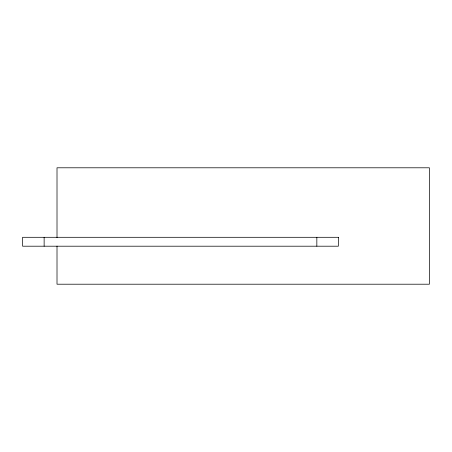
<?xml version="1.0" encoding="UTF-8"?>
<svg xmlns="http://www.w3.org/2000/svg" width="452" height="452" viewBox="0 0 452 452"><rect width="100%" height="100%" fill="white"/><g stroke="black" fill="none" stroke-linecap="round" stroke-linejoin="round"><path stroke-width="0.68" d="M316.841 237.3L316.841 246.199M57.008 237.639L57.008 167.794L429.4 167.794L429.4 284.206L57.008 284.206L57.008 246.108M44.132 237.3L44.132 246.199M338.367 237.3L22.6 237.3L22.6 246.199L338.367 246.199L338.367 237.3"/></g></svg>
